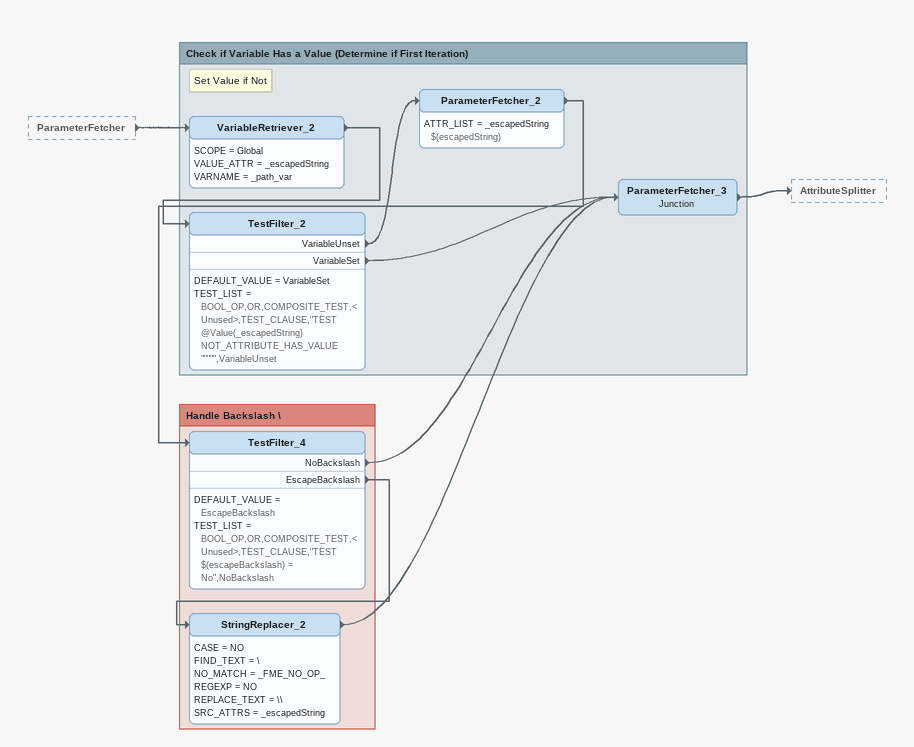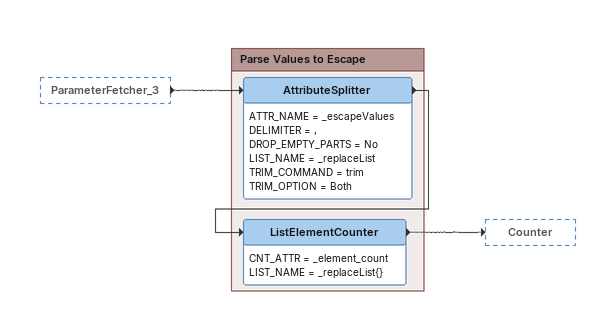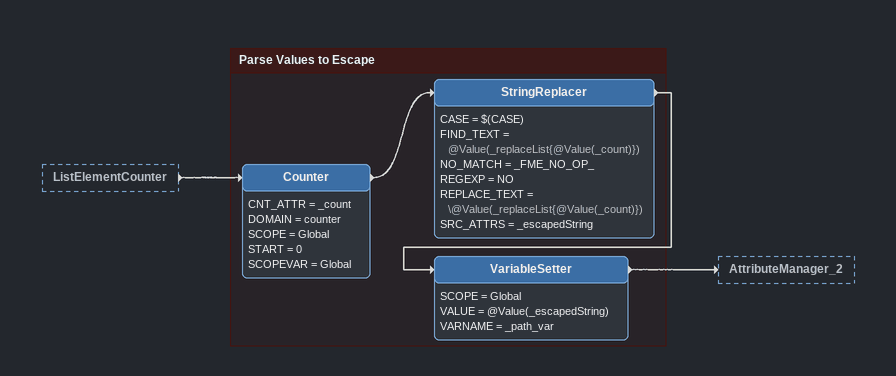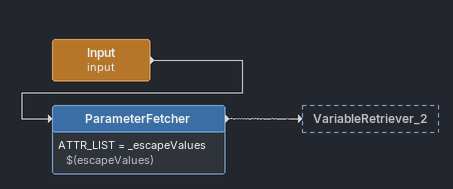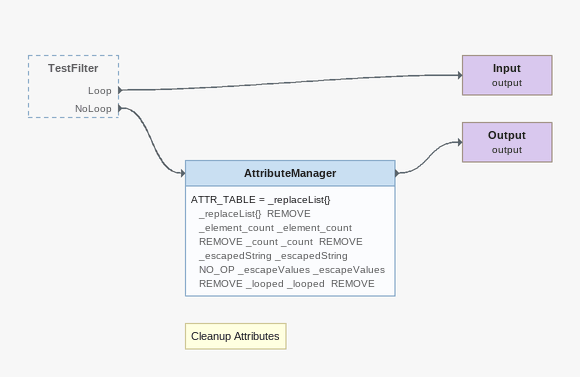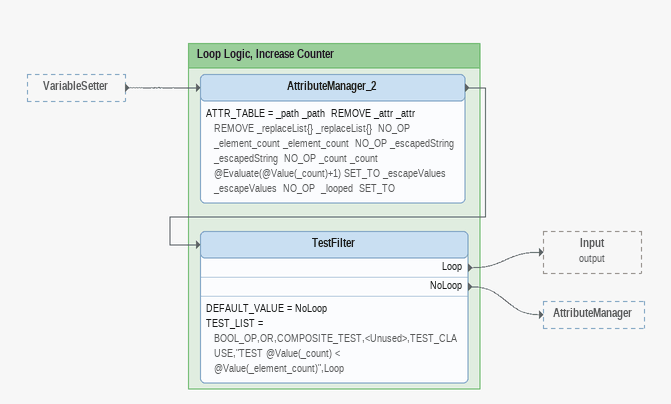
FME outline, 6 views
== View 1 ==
ParameterFetcher [outside]
    -> VariableRetriever_2

Bookmark: Check if Variable Has a Value (Determine if First Iteration)
Note: Set Value if Not
VariableRetriever_2
    SCOPE = Global
    VALUE_ATTR = _escapedString
    VARNAME = _path_var
    -> TestFilter_2
TestFilter_2
    DEFAULT_VALUE = VariableSet
    TEST_LIST = BOOL_OP,OR,COMPOSITE_TEST,<Unused>,TEST_CLAUSE,"TEST @Value(_escapedString) NOT_ATTRIBUTE_HAS_VALUE """"",VariableUnset
    VariableUnset -> ParameterFetcher_2
    VariableSet -> ParameterFetcher_3
ParameterFetcher_2
    ATTR_LIST = _escapedString $(escapedString)
    -> TestFilter_4
ParameterFetcher_3: Junction
    -> AttributeSplitter

Bookmark: Handle Backslash \
TestFilter_4
    DEFAULT_VALUE = EscapeBackslash
    TEST_LIST = BOOL_OP,OR,COMPOSITE_TEST,<Unused>,TEST_CLAUSE,"TEST $(escapeBackslash) = No",NoBackslash
    NoBackslash -> ParameterFetcher_3
    EscapeBackslash -> StringReplacer_2
StringReplacer_2
    CASE = NO
    FIND_TEXT = \
    NO_MATCH = _FME_NO_OP_
    REGEXP = NO
    REPLACE_TEXT = \\
    SRC_ATTRS = _escapedString
    -> ParameterFetcher_3

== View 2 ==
ParameterFetcher_3 [outside]
    -> AttributeSplitter

Bookmark: Parse Values to Escape
AttributeSplitter
    ATTR_NAME = _escapeValues
    DELIMITER = ,
    DROP_EMPTY_PARTS = No
    LIST_NAME = _replaceList
    TRIM_COMMAND = trim
    TRIM_OPTION = Both
    -> ListElementCounter
ListElementCounter
    CNT_ATTR = _element_count
    LIST_NAME = _replaceList{}
    -> Counter

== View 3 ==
ListElementCounter [outside]
    -> Counter

Bookmark: Parse Values to Escape
Counter
    CNT_ATTR = _count
    DOMAIN = counter
    SCOPE = Global
    START = 0
    SCOPEVAR = Global
    -> StringReplacer
StringReplacer
    CASE = $(CASE)
    FIND_TEXT = @Value(_replaceList{@Value(_count)})
    NO_MATCH = _FME_NO_OP_
    REGEXP = NO
    REPLACE_TEXT = \@Value(_replaceList{@Value(_count)})
    SRC_ATTRS = _escapedString
    -> VariableSetter
VariableSetter
    SCOPE = Global
    VALUE = @Value(_escapedString)
    VARNAME = _path_var
    -> AttributeManager_2

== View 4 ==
Input (input)
    -> ParameterFetcher
ParameterFetcher
    ATTR_LIST = _escapeValues $(escapeValues)
    -> VariableRetriever_2

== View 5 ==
TestFilter [outside]
    Loop -> Input (output)
    NoLoop -> AttributeManager
Input (output)
Note: Cleanup Attributes
AttributeManager
    ATTR_TABLE = _replaceList{} _replaceList{}  REMOVE _element_count _element_count  REMOVE _count _count  REMOVE _escapedString _escapedString  NO_OP _escapeValues _escapeValues  REMOVE _looped _looped  REMOVE
    -> Output (output)
Output (output)

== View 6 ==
VariableSetter [outside]
    -> AttributeManager_2

Bookmark: Loop Logic, Increase Counter
AttributeManager_2
    ATTR_TABLE = _path _path  REMOVE _attr _attr  REMOVE _replaceList{} _replaceList{}  NO_OP _element_count _element_count  NO_OP _escapedString _escapedString  NO_OP _count _count @Evaluate(@Value(_count)+1) SET_TO _escapeValues _escapeValues  NO_OP  _looped  SET_TO
    -> TestFilter
TestFilter
    DEFAULT_VALUE = NoLoop
    TEST_LIST = BOOL_OP,OR,COMPOSITE_TEST,<Unused>,TEST_CLAUSE,"TEST @Value(_count) < @Value(_element_count)",Loop
    Loop -> Input (output)
    NoLoop -> AttributeManager
